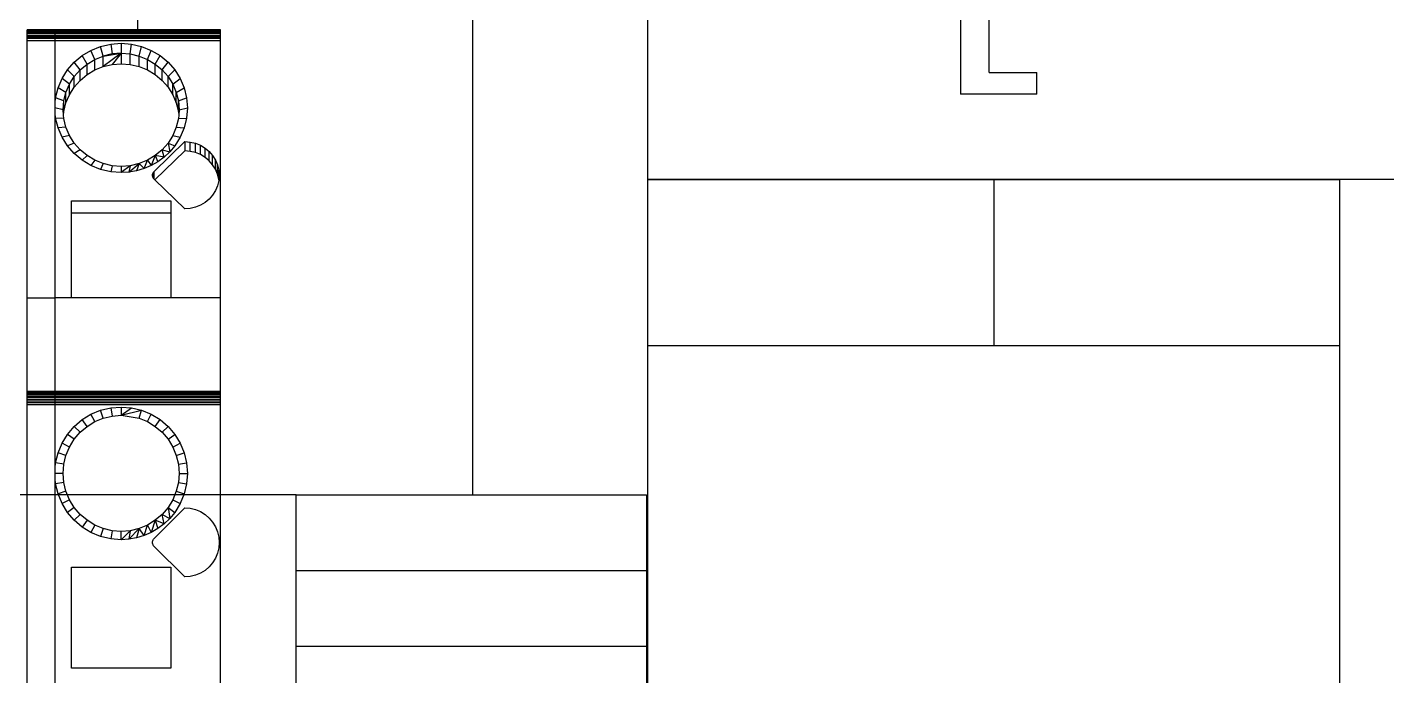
# Model space of a CAD drawing. Header units: inches. Extents: x -38 to 199, y -310 to 64.
# Drawn here: x 47.473 to 48.871, y -46.128 to -45.461 of the extents above; entities that cross this region are included whole.
import ezdxf

# ---------------------------------------------------------------- set-up
doc = ezdxf.new("R2010")
doc.units = ezdxf.units.IN
doc.header["$MEASUREMENT"] = 0
doc.set_wipeout_variables(frame=1)
doc.layers.add('DETAIL$', color=5, linetype='Continuous')
doc.layers.add('PLC', color=7, linetype='Continuous')

# ---------------------------------------------------------------- blocks, each defined once
blk = doc.blocks.new('859-390')
blk.add_wipeout([(-46.298, 0), (-46.298, -6), (45.2, -6), (45.2, 0)])
for p, q in [((29.15, 0), (21.549, 0)), ((28.775, -0.03), (29.15, 0)), ((31.639, 0), (29.15, 0)), ((29.15, -0.3), (29.15, 0)), ((29.15, 0), (29.525, -0.03)), ((31.706, 0), (31.639, 0)), ((31.639, 0), (31.639, -6)), ((31.772, 0), (31.706, 0)), ((31.706, -6), (31.706, 0)), ((31.835, 0), (31.772, 0)), ((31.772, 0), (31.772, -6)), ((31.895, 0), (31.835, 0)), ((31.835, 0), (31.835, -6)), ((31.951, 0), (31.895, 0)), ((31.895, -6), (31.895, 0)), ((32, 0), (31.951, 0)), ((31.951, 0), (31.951, -6)), ((32.043, 0), (32, 0)), ((32, -6), (32, 0)), ((32.079, 0), (32.043, 0)), ((32.043, 0), (32.043, -6)), ((32.107, 0), (32.079, 0)), ((32.079, 0), (32.079, -6)), ((32.126, 0), (32.107, 0)), ((32.107, -6), (32.107, 0)), ((35.5, 0), (32.126, 0)), ((32.126, 0), (32.126, -6)), ((35.5, -0.6), (35.5, 0)), ((42.369, 0), (35.5, 0)), ((42.003, -0.03), (42.369, 0)), ((42.302, -0.3), (42.369, 0)), ((44.812, 0), (42.369, 0)), ((42.369, 0), (42.735, -0.03)), ((44.877, 0), (44.812, 0)), ((44.812, 0), (44.812, -6)), ((44.938, 0), (44.877, 0)), ((44.877, -6), (44.877, 0)), ((44.995, 0), (44.938, 0)), ((44.938, 0), (44.938, -6)), ((45.046, 0), (44.995, 0)), ((44.995, 0), (44.995, -6)), ((45.091, 0), (45.046, 0)), ((45.046, -6), (45.046, 0)), ((45.129, 0), (45.091, 0)), ((45.091, 0), (45.091, -6)), ((45.16, 0), (45.129, 0)), ((45.129, -6), (45.129, 0)), ((45.182, 0), (45.16, 0)), ((45.16, 0), (45.16, -6)), ((45.195, 0), (45.182, 0)), ((45.182, 0), (45.182, -6)), ((45.2, 0), (45.195, 0)), ((45.195, -6), (45.195, 0)), ((45.2, 0), (45.2, -6)), ((27.453, -0.703), (27.739, -0.458)), ((27.739, -0.458), (28.06, -0.262)), ((27.916, -0.701), (27.739, -0.458)), ((28.06, -0.262), (28.408, -0.117)), ((28.197, -0.529), (28.06, -0.262)), ((28.197, -0.529), (28.501, -0.403)), ((28.408, -0.117), (28.775, -0.03)), ((28.501, -0.403), (28.408, -0.117)), ((28.501, -0.403), (28.821, -0.326)), ((28.821, -0.326), (28.775, -0.03)), ((28.821, -0.326), (29.15, -0.3)), ((29.15, -0.3), (29.479, -0.326)), ((29.479, -0.326), (29.525, -0.03)), ((29.479, -0.326), (29.799, -0.403)), ((29.525, -0.03), (29.892, -0.117)), ((29.799, -0.403), (29.892, -0.117)), ((29.799, -0.403), (30.103, -0.529)), ((29.892, -0.117), (30.24, -0.262)), ((30.103, -0.529), (30.24, -0.262)), ((30.24, -0.262), (30.561, -0.458)), ((30.384, -0.701), (30.561, -0.458)), ((30.561, -0.458), (30.847, -0.703)), ((40.716, -0.703), (40.995, -0.458)), ((40.995, -0.458), (41.308, -0.262)), ((41.099, -0.701), (40.995, -0.458)), ((41.308, -0.262), (41.647, -0.117)), ((41.373, -0.529), (41.308, -0.262)), ((41.373, -0.529), (41.67, -0.403)), ((41.647, -0.117), (42.003, -0.03)), ((41.67, -0.403), (41.647, -0.117)), ((41.67, -0.403), (41.982, -0.326)), ((41.982, -0.326), (42.003, -0.03)), ((41.982, -0.326), (42.111, -0.315)), ((42.111, -0.315), (42.302, -0.3)), ((42.111, -0.315), (42.239, -0.326)), ((42.239, -0.326), (42.552, -0.403)), ((42.239, -0.326), (42.622, -0.326)), ((42.302, -0.3), (42.622, -0.326)), ((42.552, -0.403), (42.848, -0.529)), ((42.552, -0.403), (42.934, -0.403)), ((42.622, -0.326), (42.735, -0.03)), ((42.622, -0.326), (42.934, -0.403)), ((42.735, -0.03), (43.092, -0.117)), ((42.934, -0.403), (43.092, -0.117)), ((42.934, -0.403), (43.231, -0.529)), ((43.092, -0.117), (43.431, -0.262)), ((43.231, -0.529), (43.431, -0.262)), ((43.431, -0.262), (43.744, -0.458)), ((43.505, -0.701), (43.744, -0.458)), ((43.744, -0.458), (44.023, -0.703)), ((22.1, -4.2), (22.1, -0.6)), ((22.1, -0.6), (25.75, -0.6)), ((25.75, -0.6), (25.75, -4.2)), ((27.208, -0.989), (27.453, -0.703)), ((27.451, -1.166), (27.665, -0.915)), ((27.665, -0.915), (27.453, -0.703)), ((27.665, -0.915), (27.916, -0.701)), ((27.916, -0.701), (28.197, -0.529)), ((30.103, -0.529), (30.384, -0.701)), ((30.384, -0.701), (30.635, -0.915)), ((30.635, -0.915), (30.847, -0.703)), ((30.635, -0.915), (30.849, -1.166)), ((30.847, -0.703), (31.092, -0.989)), ((35.5, -4.2), (35.5, -0.6)), ((35.5, -0.6), (38.558, -0.6)), ((38.558, -4.2), (38.558, -0.6)), ((38.558, -0.6), (39.008, -0.6)), ((39.008, -0.6), (39.008, -4.2)), ((40.477, -0.989), (40.716, -0.703)), ((40.646, -1.166), (40.855, -0.915)), ((40.855, -0.915), (40.716, -0.703)), ((40.855, -0.915), (41.099, -0.701)), ((41.099, -0.701), (41.373, -0.529)), ((42.848, -0.529), (43.122, -0.701)), ((42.848, -0.529), (43.231, -0.529)), ((43.122, -0.701), (43.366, -0.915)), ((43.122, -0.701), (43.505, -0.701)), ((43.231, -0.529), (43.505, -0.701)), ((43.366, -0.915), (43.575, -1.166)), ((43.366, -0.915), (43.749, -0.915)), ((43.505, -0.701), (43.749, -0.915)), ((43.749, -0.915), (44.023, -0.703)), ((43.749, -0.915), (43.957, -1.166)), ((44.023, -0.703), (44.261, -0.989)), ((26.867, -1.658), (27.012, -1.31)), ((27.012, -1.31), (27.208, -0.989)), ((27.279, -1.447), (27.012, -1.31)), ((27.153, -1.751), (27.279, -1.447)), ((27.451, -1.166), (27.208, -0.989)), ((27.279, -1.447), (27.451, -1.166)), ((30.849, -1.166), (31.092, -0.989)), ((30.849, -1.166), (31.021, -1.447)), ((31.021, -1.447), (31.288, -1.31)), ((31.021, -1.447), (31.147, -1.751)), ((31.092, -0.989), (31.288, -1.31)), ((31.288, -1.31), (31.433, -1.658)), ((40.145, -1.658), (40.286, -1.31)), ((40.286, -1.31), (40.477, -0.989)), ((40.479, -1.447), (40.286, -1.31)), ((40.356, -1.751), (40.479, -1.447)), ((40.646, -1.166), (40.477, -0.989)), ((40.479, -1.447), (40.646, -1.166)), ((43.575, -1.166), (43.743, -1.447)), ((43.575, -1.166), (43.957, -1.166)), ((43.743, -1.447), (43.865, -1.751)), ((43.743, -1.447), (44.125, -1.447)), ((43.957, -1.166), (44.261, -0.989)), ((43.957, -1.166), (44.125, -1.447)), ((44.125, -1.447), (44.453, -1.31)), ((44.125, -1.447), (44.248, -1.751)), ((44.261, -0.989), (44.453, -1.31)), ((44.453, -1.31), (44.593, -1.658)), ((26.78, -2.025), (26.867, -1.658)), ((27.153, -1.751), (26.867, -1.658)), ((27.076, -2.071), (27.153, -1.751)), ((31.147, -1.751), (31.433, -1.658)), ((31.147, -1.751), (31.224, -2.071)), ((31.433, -1.658), (31.52, -2.025)), ((40.06, -2.025), (40.145, -1.658)), ((40.356, -1.751), (40.145, -1.658)), ((40.281, -2.071), (40.356, -1.751)), ((43.865, -1.751), (43.94, -2.071)), ((43.865, -1.751), (44.248, -1.751)), ((44.348, -2.4), (43.865, -1.751)), ((44.248, -1.751), (44.593, -1.658)), ((44.248, -1.751), (44.348, -2.4)), ((44.323, -2.071), (44.248, -1.751)), ((44.593, -1.658), (44.679, -2.025)), ((26.75, -2.4), (26.78, -2.025)), ((26.75, -2.4), (27.05, -2.4)), ((27.076, -2.729), (26.75, -2.4)), ((26.767, -2.682), (26.75, -2.4)), ((27.076, -2.071), (26.78, -2.025)), ((27.05, -2.4), (27.076, -2.071)), ((27.076, -2.729), (27.05, -2.4)), ((31.25, -2.4), (31.147, -3.049)), ((31.52, -2.025), (31.224, -2.071)), ((31.224, -2.071), (31.25, -2.4)), ((31.55, -2.4), (31.25, -2.4)), ((31.25, -2.4), (31.433, -3.142)), ((31.25, -2.4), (31.52, -2.775)), ((31.52, -2.025), (31.55, -2.4)), ((31.55, -2.4), (31.52, -2.775)), ((40.031, -2.4), (40.06, -2.025)), ((40.256, -2.4), (40.031, -2.4)), ((40.281, -2.729), (40.031, -2.4)), ((40.047, -2.682), (40.031, -2.4)), ((40.281, -2.071), (40.06, -2.025)), ((40.256, -2.4), (40.281, -2.071)), ((40.281, -2.729), (40.256, -2.4)), ((43.94, -2.071), (43.966, -2.4)), ((44.348, -2.4), (43.94, -2.071)), ((43.966, -2.4), (43.94, -2.729)), ((44.348, -2.4), (43.966, -2.4)), ((44.679, -2.025), (44.323, -2.071)), ((44.348, -2.4), (44.323, -2.071)), ((44.348, -2.4), (44.323, -2.729)), ((44.708, -2.4), (44.348, -2.4)), ((44.679, -2.025), (44.708, -2.4)), ((44.708, -2.4), (44.679, -2.775)), ((27.076, -2.729), (26.767, -2.682)), ((26.816, -2.96), (26.767, -2.682)), ((26.767, -2.682), (27.153, -3.049)), ((27.153, -3.049), (27.076, -2.729)), ((31.52, -2.775), (31.433, -3.142)), ((40.281, -2.729), (40.047, -2.682)), ((40.095, -2.96), (40.047, -2.682)), ((40.047, -2.682), (40.356, -3.049)), ((40.356, -3.049), (40.281, -2.729)), ((43.94, -2.729), (43.865, -3.049)), ((43.94, -2.729), (44.323, -2.729)), ((44.323, -2.729), (44.248, -3.049)), ((44.323, -2.729), (44.679, -2.775)), ((44.679, -2.775), (44.593, -3.142)), ((27.153, -3.049), (26.816, -2.96)), ((26.898, -3.231), (26.816, -2.96)), ((26.898, -3.231), (27.153, -3.049)), ((27.012, -3.49), (26.898, -3.231)), ((26.898, -3.231), (27.279, -3.353)), ((27.279, -3.353), (27.012, -3.49)), ((27.279, -3.353), (27.153, -3.049)), ((27.451, -3.634), (27.279, -3.353)), ((31.021, -3.353), (30.849, -3.634)), ((31.147, -3.049), (31.021, -3.353)), ((31.021, -3.353), (31.288, -3.49)), ((31.147, -3.049), (31.433, -3.142)), ((31.433, -3.142), (31.288, -3.49)), ((40.356, -3.049), (40.095, -2.96)), ((40.175, -3.231), (40.095, -2.96)), ((40.175, -3.231), (40.356, -3.049)), ((40.286, -3.49), (40.175, -3.231)), ((40.175, -3.231), (40.479, -3.353)), ((40.479, -3.353), (40.286, -3.49)), ((40.479, -3.353), (40.356, -3.049)), ((40.646, -3.634), (40.479, -3.353)), ((43.743, -3.353), (43.575, -3.634)), ((43.865, -3.049), (43.743, -3.353)), ((43.743, -3.353), (44.125, -3.353)), ((43.865, -3.049), (44.248, -3.049)), ((44.125, -3.353), (43.957, -3.634)), ((44.248, -3.049), (44.125, -3.353)), ((44.125, -3.353), (44.453, -3.49)), ((44.248, -3.049), (44.593, -3.142)), ((44.593, -3.142), (44.453, -3.49)), ((25.4, -4.7), (26.509, -3.591)), ((26.509, -3.591), (26.532, -3.571)), ((26.532, -3.571), (26.559, -3.555)), ((26.559, -3.555), (26.588, -3.543)), ((26.588, -3.543), (26.619, -3.535)), ((26.619, -3.535), (26.65, -3.533)), ((26.65, -3.533), (26.681, -3.535)), ((26.681, -3.535), (26.712, -3.543)), ((26.712, -3.543), (26.741, -3.555)), ((26.741, -3.555), (26.768, -3.571)), ((26.768, -3.571), (26.791, -3.591)), ((26.791, -3.591), (27.9, -4.7)), ((27.451, -3.634), (27.012, -3.49)), ((27.154, -3.733), (27.012, -3.49)), ((27.451, -3.634), (27.154, -3.733)), ((27.325, -3.959), (27.154, -3.733)), ((27.325, -3.959), (27.451, -3.634)), ((27.325, -3.959), (27.665, -3.885)), ((27.665, -3.885), (27.451, -3.634)), ((27.665, -3.885), (27.521, -4.162)), ((27.916, -4.099), (27.665, -3.885)), ((30.635, -3.885), (30.384, -4.099)), ((30.849, -3.634), (30.635, -3.885)), ((30.635, -3.885), (30.847, -4.097)), ((31.092, -3.811), (30.847, -4.097)), ((30.849, -3.634), (31.092, -3.811)), ((31.288, -3.49), (31.092, -3.811)), ((38.715, -4.7), (39.765, -3.623)), ((39.765, -3.623), (39.796, -3.591)), ((40.814, -4.7), (39.765, -3.623)), ((39.796, -3.591), (39.819, -3.571)), ((39.796, -3.591), (40.071, -3.591)), ((39.819, -3.571), (39.845, -3.555)), ((39.819, -3.571), (40.048, -3.571)), ((39.845, -3.555), (39.873, -3.543)), ((39.845, -3.555), (40.022, -3.555)), ((39.873, -3.543), (39.903, -3.535)), ((39.873, -3.543), (39.994, -3.543)), ((39.903, -3.535), (39.933, -3.533)), ((39.903, -3.535), (39.964, -3.535)), ((39.933, -3.533), (39.964, -3.535)), ((39.964, -3.535), (39.994, -3.543)), ((39.994, -3.543), (40.022, -3.555)), ((40.022, -3.555), (40.048, -3.571)), ((40.048, -3.571), (40.071, -3.591)), ((40.071, -3.591), (41.151, -4.7)), ((40.646, -3.634), (40.286, -3.49)), ((40.425, -3.733), (40.286, -3.49)), ((40.646, -3.634), (40.425, -3.733)), ((40.591, -3.959), (40.425, -3.733)), ((40.591, -3.959), (40.646, -3.634)), ((40.591, -3.959), (40.855, -3.885)), ((40.855, -3.885), (40.646, -3.634)), ((40.855, -3.885), (40.782, -4.162)), ((41.099, -4.099), (40.855, -3.885)), ((43.366, -3.885), (43.122, -4.099)), ((43.575, -3.634), (43.366, -3.885)), ((43.366, -3.885), (43.749, -3.885)), ((43.749, -3.885), (43.505, -4.099)), ((43.575, -3.634), (43.957, -3.634)), ((43.957, -3.634), (43.749, -3.885)), ((43.749, -3.885), (44.023, -4.097)), ((43.957, -3.634), (44.261, -3.811)), ((44.261, -3.811), (44.023, -4.097)), ((44.453, -3.49), (44.261, -3.811)), ((25.75, -4.2), (22.1, -4.2)), ((27.521, -4.162), (27.325, -3.959)), ((27.916, -4.099), (27.521, -4.162)), ((27.739, -4.342), (27.521, -4.162)), ((27.916, -4.099), (27.739, -4.342)), ((28.06, -4.538), (27.739, -4.342)), ((28.197, -4.271), (27.916, -4.099)), ((28.197, -4.271), (28.06, -4.538)), ((28.501, -4.397), (28.197, -4.271)), ((28.501, -4.397), (28.408, -4.683)), ((28.821, -4.474), (28.501, -4.397)), ((29.799, -4.397), (29.479, -4.474)), ((30.103, -4.271), (29.799, -4.397)), ((29.799, -4.397), (29.892, -4.683)), ((30.384, -4.099), (30.103, -4.271)), ((30.103, -4.271), (30.24, -4.538)), ((30.561, -4.342), (30.24, -4.538)), ((30.384, -4.099), (30.561, -4.342)), ((30.847, -4.097), (30.561, -4.342)), ((38.558, -4.2), (35.5, -4.2)), ((35.5, -6), (35.5, -4.2)), ((39.008, -4.2), (38.558, -4.2)), ((40.782, -4.162), (40.591, -3.959)), ((41.099, -4.099), (40.782, -4.162)), ((40.995, -4.342), (40.782, -4.162)), ((41.099, -4.099), (40.995, -4.342)), ((41.308, -4.538), (40.995, -4.342)), ((41.373, -4.271), (41.099, -4.099)), ((41.373, -4.271), (41.308, -4.538)), ((41.67, -4.397), (41.373, -4.271)), ((41.67, -4.397), (41.647, -4.683)), ((41.982, -4.474), (41.67, -4.397)), ((42.552, -4.397), (42.239, -4.474)), ((42.848, -4.271), (42.552, -4.397)), ((42.552, -4.397), (42.934, -4.397)), ((42.934, -4.397), (42.622, -4.474)), ((43.122, -4.099), (42.848, -4.271)), ((42.848, -4.271), (43.231, -4.271)), ((43.231, -4.271), (42.934, -4.397)), ((42.934, -4.397), (43.092, -4.683)), ((43.122, -4.099), (43.505, -4.099)), ((43.505, -4.099), (43.231, -4.271)), ((43.231, -4.271), (43.431, -4.538)), ((43.744, -4.342), (43.431, -4.538)), ((43.505, -4.099), (43.744, -4.342)), ((44.023, -4.097), (43.744, -4.342)), ((25.415, -4.896), (25.4, -4.7)), ((25.461, -5.086), (25.415, -4.896)), ((27.885, -4.896), (27.839, -5.086)), ((27.9, -4.7), (27.885, -4.896)), ((28.408, -4.683), (28.06, -4.538)), ((28.775, -4.77), (28.408, -4.683)), ((28.821, -4.474), (28.775, -4.77)), ((29.15, -4.8), (28.775, -4.77)), ((29.15, -4.5), (28.821, -4.474)), ((29.479, -4.474), (29.15, -4.5)), ((29.15, -4.5), (29.15, -4.8)), ((29.525, -4.77), (29.15, -4.8)), ((29.479, -4.474), (29.525, -4.77)), ((29.892, -4.683), (29.525, -4.77)), ((30.24, -4.538), (29.892, -4.683)), ((38.73, -4.896), (38.715, -4.7)), ((38.775, -5.086), (38.73, -4.896)), ((40.754, -5.086), (40.799, -4.896)), ((40.799, -4.896), (40.814, -4.7)), ((40.799, -4.896), (41.136, -4.896)), ((41.151, -4.7), (40.814, -4.7)), ((41.136, -4.896), (41.092, -5.086)), ((41.151, -4.7), (41.136, -4.896)), ((41.647, -4.683), (41.308, -4.538)), ((42.003, -4.77), (41.647, -4.683)), ((41.982, -4.474), (42.003, -4.77)), ((42.111, -4.485), (41.982, -4.474)), ((42.369, -4.8), (42.003, -4.77)), ((42.239, -4.474), (42.111, -4.485)), ((42.302, -4.5), (42.111, -4.485)), ((42.239, -4.474), (42.622, -4.474)), ((42.622, -4.474), (42.302, -4.5)), ((42.302, -4.5), (42.369, -4.8)), ((42.735, -4.77), (42.369, -4.8)), ((42.622, -4.474), (42.735, -4.77)), ((43.092, -4.683), (42.735, -4.77)), ((43.431, -4.538), (43.092, -4.683)), ((25.536, -5.267), (25.461, -5.086)), ((25.639, -5.435), (25.536, -5.267)), ((27.764, -5.267), (27.661, -5.435)), ((27.839, -5.086), (27.764, -5.267)), ((38.848, -5.267), (38.775, -5.086)), ((38.948, -5.435), (38.848, -5.267)), ((40.581, -5.435), (40.681, -5.267)), ((40.681, -5.267), (40.754, -5.086)), ((40.681, -5.267), (41.019, -5.267)), ((40.754, -5.086), (41.092, -5.086)), ((41.019, -5.267), (40.919, -5.435)), ((41.092, -5.086), (41.019, -5.267)), ((25.766, -5.584), (25.639, -5.435)), ((25.915, -5.711), (25.766, -5.584)), ((26.083, -5.814), (25.915, -5.711)), ((26.264, -5.889), (26.083, -5.814)), ((26.454, -5.935), (26.264, -5.889)), ((27.036, -5.889), (26.846, -5.935)), ((27.217, -5.814), (27.036, -5.889)), ((27.385, -5.711), (27.217, -5.814)), ((27.534, -5.584), (27.385, -5.711)), ((27.661, -5.435), (27.534, -5.584)), ((39.072, -5.584), (38.948, -5.435)), ((39.217, -5.711), (39.072, -5.584)), ((39.38, -5.814), (39.217, -5.711)), ((39.557, -5.889), (39.38, -5.814)), ((39.743, -5.935), (39.557, -5.889)), ((39.786, -5.935), (39.972, -5.889)), ((39.972, -5.889), (40.149, -5.814)), ((39.972, -5.889), (40.31, -5.889)), ((40.31, -5.889), (40.124, -5.935)), ((40.149, -5.814), (40.312, -5.711)), ((40.149, -5.814), (40.486, -5.814)), ((40.486, -5.814), (40.31, -5.889)), ((40.312, -5.711), (40.457, -5.584)), ((40.312, -5.711), (40.649, -5.711)), ((40.457, -5.584), (40.581, -5.435)), ((40.457, -5.584), (40.795, -5.584)), ((40.649, -5.711), (40.486, -5.814)), ((40.581, -5.435), (40.919, -5.435)), ((40.795, -5.584), (40.649, -5.711)), ((40.919, -5.435), (40.795, -5.584)), ((21.1, -6), (31.639, -6)), ((26.65, -5.95), (26.454, -5.935)), ((26.846, -5.935), (26.65, -5.95)), ((31.639, -6), (31.706, -6)), ((31.706, -6), (31.772, -6)), ((31.772, -6), (31.835, -6)), ((31.835, -6), (31.895, -6)), ((31.895, -6), (31.951, -6)), ((31.951, -6), (32, -6)), ((32, -6), (32.043, -6)), ((32.043, -6), (32.079, -6)), ((32.079, -6), (32.107, -6)), ((32.107, -6), (32.126, -6)), ((32.126, -6), (35.5, -6)), ((35.5, -6), (44.812, -6)), ((39.765, -5.936), (39.743, -5.935)), ((39.765, -5.936), (39.786, -5.935)), ((39.933, -5.95), (39.765, -5.936)), ((39.786, -5.935), (40.124, -5.935)), ((40.124, -5.935), (39.933, -5.95)), ((44.812, -6), (44.877, -6)), ((44.877, -6), (44.938, -6)), ((44.938, -6), (44.995, -6)), ((44.995, -6), (45.046, -6)), ((45.046, -6), (45.091, -6)), ((45.091, -6), (45.129, -6)), ((45.129, -6), (45.16, -6)), ((45.16, -6), (45.182, -6)), ((45.182, -6), (45.195, -6)), ((45.195, -6), (45.2, -6))]:
    blk.add_line(p, q)
blk = doc.blocks.new('859-525')
at = {"color": 30}
blk.add_wipeout([(-45.2, 0), (-45.2, -1), (45.2, -1), (45.2, 0)], dxfattribs=at)
for p, q in [((31.639, 0), (5.7, 0)), ((31.639, -1), (31.639, 0)), ((31.706, 0), (31.639, 0)), ((31.772, 0), (31.706, 0)), ((31.706, 0), (31.706, -1)), ((31.772, -1), (31.772, 0)), ((31.835, 0), (31.772, 0)), ((31.835, -1), (31.835, 0)), ((31.895, 0), (31.835, 0)), ((31.951, 0), (31.895, 0)), ((31.895, 0), (31.895, -1)), ((31.951, -1), (31.951, 0)), ((32, 0), (31.951, 0)), ((32.043, 0), (32, 0)), ((32, 0), (32, -1)), ((32.043, -1), (32.043, 0)), ((32.079, 0), (32.043, 0)), ((32.079, -1), (32.079, 0)), ((32.107, 0), (32.079, 0)), ((32.126, 0), (32.107, 0)), ((32.107, 0), (32.107, -1)), ((32.126, -1), (32.126, 0)), ((35.5, 0), (32.126, 0)), ((35.5, -1), (35.5, 0)), ((44.812, 0), (35.5, 0)), ((44.812, -1), (44.812, 0)), ((44.877, 0), (44.812, 0)), ((44.938, 0), (44.877, 0)), ((44.877, 0), (44.877, -1)), ((44.938, -1), (44.938, 0)), ((44.995, 0), (44.938, 0)), ((44.995, -1), (44.995, 0)), ((45.046, 0), (44.995, 0)), ((45.091, 0), (45.046, 0)), ((45.046, 0), (45.046, -1)), ((45.091, -1), (45.091, 0)), ((45.129, 0), (45.091, 0)), ((45.16, 0), (45.129, 0)), ((45.129, 0), (45.129, -1)), ((45.16, -1), (45.16, 0)), ((45.182, 0), (45.16, 0)), ((45.182, -1), (45.182, 0)), ((45.195, 0), (45.182, 0)), ((45.2, 0), (45.195, 0)), ((45.195, 0), (45.195, -1)), ((45.2, -1), (45.2, 0)), ((5.7, -1), (31.639, -1)), ((31.639, -1), (31.706, -1)), ((31.706, -1), (31.772, -1)), ((31.772, -1), (31.835, -1)), ((31.835, -1), (31.895, -1)), ((31.895, -1), (31.951, -1)), ((31.951, -1), (32, -1)), ((32, -1), (32.043, -1)), ((32.043, -1), (32.079, -1)), ((32.079, -1), (32.107, -1)), ((32.107, -1), (32.126, -1)), ((32.126, -1), (35.5, -1)), ((35.5, -1), (44.812, -1)), ((44.812, -1), (44.877, -1)), ((44.877, -1), (44.938, -1)), ((44.938, -1), (44.995, -1)), ((44.995, -1), (45.046, -1)), ((45.046, -1), (45.091, -1)), ((45.091, -1), (45.129, -1)), ((45.129, -1), (45.16, -1)), ((45.16, -1), (45.182, -1)), ((45.182, -1), (45.195, -1)), ((45.195, -1), (45.2, -1))]:
    blk.add_line(p, q, dxfattribs=at)
blk = doc.blocks.new('7a')
at = {"xscale": 0.02841390968980154, "yscale": 0.02841390968980154, "zscale": 0.02841390968980154, "rotation": 90}
blk.add_blockref('859-390', (79.422, 20.6413), dxfattribs=at)
at = {"layer": 'PLC'}
blk.add_line((79.5073, 21.9256), (79.5073, 22.1209), dxfattribs=at)
at = {"xscale": -0.02841390968980154, "yscale": 0.02841390968980154, "zscale": 0.02841390968980154, "rotation": 270}
blk.add_blockref('859-525', (79.422, 20.6413), dxfattribs=at)
at = {"layer": 'PLC'}
blk.add_line((79.5925, 21.9256), (79.3936, 21.9225), dxfattribs=at)
blk = doc.blocks.new('A$C595E315F')
at = {"color": 8}
for p, q in [((-0.5787, -0.36), (-0.5787, 0)), ((-0.5787, 0), (1.0769, 0)), ((1.0769, 0), (1.0769, -0.36)), ((1.0769, -0.36), (-0.5787, -0.36))]:
    blk.add_line(p, q, dxfattribs=at)
for p, q in [((-0.501, -0.36), (-0.501, 0)), ((-0.4233, -0.36), (-0.4233, 0)), ((0.9215, -0.36), (0.9215, 0)), ((0.9992, -0.36), (0.9992, 0))]:
    blk.add_line(p, q)
blk.add_circle((0.2491, -0.1767), 0.0976, dxfattribs=at)
at = {"layer": 'DETAIL$', "color": 8}
for points in [[(0.3377, -0.2178), (0.1943, -0.0959)], [(0.16, -0.1369), (0.3022, -0.2586)]]:
    blk.add_lwpolyline(points, dxfattribs=at)
blk = doc.blocks.new('3')
blk.add_line((75.1383, 49.4089), (75.1383, 50.7683))
at = {"linetype": 'ByBlock', "lineweight": -2}
for p, q in [((75.6398, 49.9382), (75.6398, 49.8208)), ((75.6693, 49.8431), (75.6693, 49.9382)), ((75.6693, 49.8431), (75.7181, 49.8431)), ((75.7181, 49.8208), (75.7181, 49.8431)), ((75.7181, 49.8208), (75.6398, 49.8208))]:
    blk.add_line(p, q, dxfattribs=at)
at = {"linetype": 'Continuous'}
blk.add_lwpolyline([(76.7363, 46.5824), (75.3183, 46.5824), (75.3183, 50.6424), (76.7363, 50.6424)], close=True, dxfattribs=at)
at = {"layer": 'PLC'}
for p, q in [((76.0295, 49.7331), (75.3183, 49.7331)), ((75.3183, 49.7331), (75.6739, 49.7331)), ((75.6739, 49.7331), (75.6739, 49.5622)), ((76.0295, 49.7331), (76.0295, 47.7365)), ((76.7407, 49.7331), (76.0295, 49.7331))]:
    blk.add_line(p, q, dxfattribs=at)
blk.add_lwpolyline([(76.0295, 49.7331), (76.0295, 49.5622), (75.3183, 49.5622), (75.3183, 49.7331)], close=True, dxfattribs=at)
at = {"rotation": 270}
blk.add_blockref('A$C595E315F', (75.3168, 48.8302), dxfattribs=at)

msp = doc.modelspace()

# ---------------------------------------------------------------- block references
at = {"layer": 'PLC'}
msp.add_blockref('7a', (-31.92033, -67.38906), dxfattribs=at)

# ---------------------------------------------------------------- next in the draw order: linework, layer by layer
msp.add_line((47.74989, -45.94167), (43.99277, -45.94167), dxfattribs=at)

# ---------------------------------------------------------------- next in the draw order: block references
at = {"layer": 'PLC', "color": 1}
msp.add_blockref('3', (-27.20693, -95.35055), dxfattribs=at)

doc.saveas('drawing.dxf')
